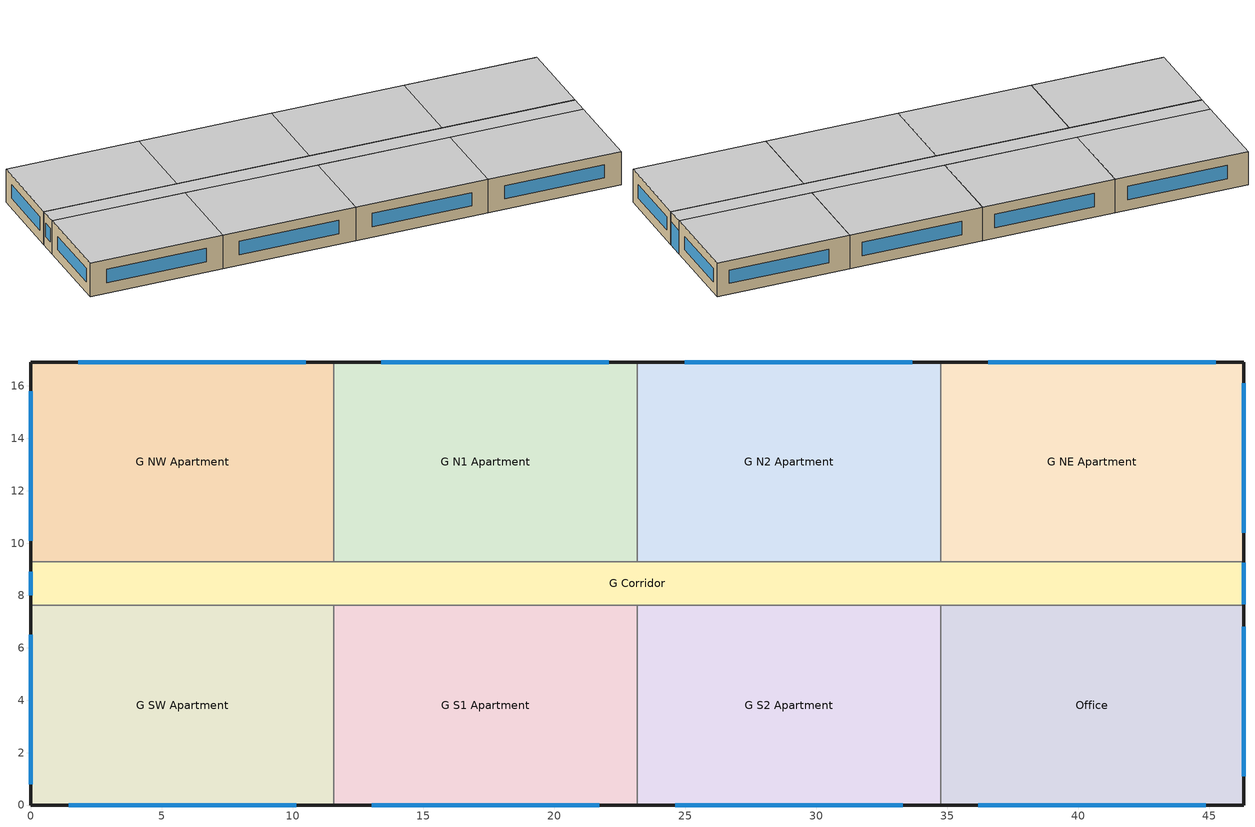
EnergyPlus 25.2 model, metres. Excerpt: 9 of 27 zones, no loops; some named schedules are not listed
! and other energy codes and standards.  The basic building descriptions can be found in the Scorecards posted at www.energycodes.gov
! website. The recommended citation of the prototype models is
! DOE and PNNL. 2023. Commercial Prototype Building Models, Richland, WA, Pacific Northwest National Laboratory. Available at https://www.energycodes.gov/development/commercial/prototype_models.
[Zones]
G SW Apartment
 floor ground (gGFloorSWA_Ffactor): 0,7.62 11.58,7.62 11.58,0 0,0 z0
 wall outside (res_ext_wall_grd): 0,7.62 0,0 11.58,0 z0:3.05
 wall to G Corridor (int_wall): 11.58,7.62 0,7.62 z0:3.05
 wall to G S1 Apartment (int_wall): 11.58,0 11.58,7.62 z0:3.05
 window (ResWindow_U_0.382_SHGC_0.353): 1.45,0 10.13,0 / 0,6.5 0,0.79 z0.95:2.17
 ceiling adiabatic (int_slab_ceiling): 11.58,0 11.58,7.62 0,7.62 0,0 z3.05
G NW Apartment
 floor ground (gGFloorNWA_Ffactor): 0,16.92 11.58,16.92 11.58,9.3 0,9.3 z0
 wall outside (res_ext_wall_grd): 11.58,16.92 0,16.92 0,9.3 z0:3.05
 wall to G Corridor (int_wall): 0,9.3 11.58,9.3 z0:3.05
 wall to G N1 Apartment (int_wall): 11.58,9.3 11.58,16.92 z0:3.05
 window (ResWindow_U_0.382_SHGC_0.353): 0,15.8 0,10.08 / 10.5,16.92 1.81,16.92 z0.95:2.17
 ceiling adiabatic (int_slab_ceiling): 11.58,9.3 11.58,16.92 0,16.92 0,9.3 z3.05
Office
 floor ground (gGFloorSEA_Ffactor): 34.75,7.62 46.33,7.62 46.33,0 34.75,0 z0
 wall outside (nonres_ext_wall_grd): 34.75,0 46.33,0 46.33,7.62 z0:3.05
 wall to G Corridor (int_wall): 46.33,7.62 34.75,7.62 z0:3.05
 window (NonresWindow_U_0.382_SHGC_0.353): 36.19,0 44.88,0 / 46.33,1.1 46.33,6.81 z0.95:2.17
 ceiling adiabatic (int_slab_ceiling): 46.33,0 46.33,7.62 34.75,7.62 34.75,0 z3.05
G NE Apartment
 floor ground (gGFloorNEA_Ffactor): 34.75,16.92 46.33,16.92 46.33,9.3 34.75,9.3 z0
 wall outside (res_ext_wall_grd): 46.33,9.3 46.33,16.92 34.75,16.92 z0:3.05
 wall to G Corridor (int_wall): 34.75,9.3 46.33,9.3 z0:3.05
 window (ResWindow_U_0.382_SHGC_0.353): 45.25,16.92 36.56,16.92 / 46.33,10.4 46.33,16.11 z0.95:2.17
 ceiling adiabatic (int_slab_ceiling): 46.33,9.3 46.33,16.92 34.75,16.92 34.75,9.3 z3.05
G N1 Apartment
 floor ground (gGFloorN1A_Ffactor): 11.58,16.92 23.16,16.92 23.16,9.3 11.58,9.3 z0
 wall outside (res_ext_wall_grd): 23.16,16.92 11.58,16.92 z0:3.05
 wall to G Corridor (int_wall): 11.58,9.3 23.16,9.3 z0:3.05
 wall to G N2 Apartment (int_wall): 23.16,9.3 23.16,16.92 z0:3.05
 window (ResWindow_U_0.382_SHGC_0.353): 22.08,16.92 13.4,16.92 z0.95:2.17
 ceiling adiabatic (int_slab_ceiling): 23.16,9.3 23.16,16.92 11.58,16.92 11.58,9.3 z3.05
G N2 Apartment
 floor ground (gGFloorN2A_Ffactor): 23.16,16.92 34.75,16.92 34.75,9.3 23.16,9.3 z0
 wall outside (res_ext_wall_grd): 34.75,16.92 23.16,16.92 z0:3.05
 wall to G Corridor (int_wall): 23.16,9.3 34.75,9.3 z0:3.05
 wall to G NE Apartment (int_wall): 34.75,9.3 34.75,16.92 z0:3.05
 window (ResWindow_U_0.382_SHGC_0.353): 33.66,16.92 24.98,16.92 z0.95:2.17
 ceiling adiabatic (int_slab_ceiling): 34.75,9.3 34.75,16.92 23.16,16.92 23.16,9.3 z3.05
G S1 Apartment
 floor ground (gGFloorS1A_Ffactor): 11.58,7.62 23.16,7.62 23.16,0 11.58,0 z0
 wall outside (res_ext_wall_grd): 11.58,0 23.16,0 z0:3.05
 wall to G Corridor (int_wall): 23.16,7.62 11.58,7.62 z0:3.05
 wall to G S2 Apartment (int_wall): 23.16,0 23.16,7.62 z0:3.05
 window (ResWindow_U_0.382_SHGC_0.353): 13.03,0 21.72,0 z0.95:2.17
 ceiling adiabatic (int_slab_ceiling): 23.16,0 23.16,7.62 11.58,7.62 11.58,0 z3.05
G S2 Apartment
 floor ground (gGFloorS2A_Ffactor): 23.16,7.62 34.75,7.62 34.75,0 23.16,0 z0
 wall outside (res_ext_wall_grd): 23.16,0 34.75,0 z0:3.05
 wall to G Corridor (int_wall): 34.75,7.62 23.16,7.62 z0:3.05
 wall to Office (int_wall): 34.75,0 34.75,7.62 z0:3.05
 window (ResWindow_U_0.382_SHGC_0.353): 24.61,0 33.3,0 z0.95:2.17
 ceiling adiabatic (int_slab_ceiling): 34.75,0 34.75,7.62 23.16,7.62 23.16,0 z3.05
G Corridor
 floor ground (gFloorC_Ffactor): 0,9.3 46.33,9.3 46.33,7.62 0,7.62 z0
 wall outside (nonres_ext_wall_grd): 0,9.3 0,7.62 / 46.33,7.62 46.33,9.3 z0:3.05
 window (NonresWindow_U_0.382_SHGC_0.353): 0,8.91 0,8 z0.95:2.17; 46.33,7.67 46.33,9.25 z0:2.13
 ceiling adiabatic (int_slab_ceiling): 46.33,7.62 46.33,9.3 0,9.3 0,7.62 z3.05
[Building]
ApartmentHighRise: North Axis {deg}=0; Terrain=City; Loads Convergence Tolerance Value {W}=0.04; Temperature Convergence Tolerance Value {deltaC}=0.2; Solar Distribution=FullInteriorAndExterior; Maximum Number of Warmup Days=25; Minimum Number of Warmup Days=6
[Site:Location]
Site:Location=Albuquerque.Intl.Sunport_NM_USA WMO=723650; Latitude {N+ S-}=35.04; Longitude {W- E+}=-106.62; Time Zone Relative to GMT {GMT+/-}=-7; Elevation {m}=1620
[SizingPeriod:DesignDay] Day of Month=21; Dry-Bulb Temperature Range Modifier Type=DefaultMultipliers; Humidity Condition Type=Wetbulb; Barometric Pressure {Pa}=83318; Rain {Yes/No}=No; Snow on ground {Yes/No}=No; Daylight Savings Time Indicator=No
Name | Month | Day Type | Maximum Dry-Bulb Temperature {C} | Daily Dry-Bulb Temperature Range {C} | Wetbulb at Maximum Dry-Bulb {C} | Wind Speed {m/s} design conditions vs. traditional 6.71 m/s (15 mph) | Wind Direction {Degrees; N=0, S=180} | Solar Model Indicator | Clearness {0.0 to 1.1} | Wind Speed {m/s} design conditions vs. traditional 3.35 m/s (7mph) | ASHRAE Clear Sky Optical Depth for Beam Irradiance (taub) | ASHRAE Clear Sky Optical Depth for Diffuse Irradiance (taud)
Albuquerque.Intl.Sunport_NM_USA Ann Htg 99.6% Condns DB | 12 | WinterDesignDay | -7.9 | 0 | -7.9 | 3.2 | 0 | ASHRAEClearSky | 0
Albuquerque.Intl.Sunport_NM_USA Ann Clg .4% Condns DB=>MWB | 7 | SummerDesignDay | 35.1 | 13.5 | 15.7 |  | 220 | ASHRAETau |  | 4.4 | 0.463 | 1.887
[Site:WaterMainsTemperature]
Calculation Method=CORRELATION; Annual average outdoor air temperature {C}=13.6333; Maximum difference in monthly average outdoor air temperatures {C}=23.5
[Site:GroundTemperature:FCfactorMethod]
January Ground Temperature {C}=13.7; February Ground Temperature {C}=7; March Ground Temperature {C}=2.1; April Ground Temperature {C}=2.6; May Ground Temperature {C}=4.3; June Ground Temperature {C}=8.8; July Ground Temperature {C}=13.9; August Ground Temperature {C}=17.8; September Ground Temperature {C}=23.2; October Ground Temperature {C}=25.6; November Ground Temperature {C}=24.1; December Ground Temperature {C}=20.5
[Material]
Name | Roughness | Thickness {m} | Conductivity {W/m-K} | Density {kg/m3} | Specific Heat {J/kg-K} | Thermal Absorptance | Solar Absorptance | Visible Absorptance | Absorptance:Thermal | Absorptance:Solar | Absorptance:Visible
Std Wood 6inch | MediumSmooth | 0.15 | 0.12 | 540 | 1210 | 0.9 | 0.7 | 0.7
F07 25mm stucco | Smooth | 0.0254 | 0.72 | 1856 | 840 | 0.9 | 0.7 | 0.7
G01 13mm gypsum board | Smooth | 0.0127 | 0.16 | 800 | 1090 |  |  |  | 0.9 | 0.7 | 0.5
G01 16mm gypsum board | MediumSmooth | 0.0159 | 0.16 | 800 | 1090
100mm Normalweight concrete floor | MediumRough | 0.1016 | 2.31 | 2322 | 832
[Material:NoMass]
CP02 CARPET PAD: VeryRough, 0.21648, 0.9, 0.7, 0.8
Nonres_Exterior_Wall_Insulation_grd; Res_Exterior_Wall_Insulation_grd: MediumSmooth, 1.3578, 0.9, 0.7, 0.7
[Construction]
InteriorFurnishings: Std Wood 6inch
int_wall: G01 13mm gypsum board, G01 13mm gypsum board
int_slab_ceiling: CP02 CARPET PAD, 100mm Normalweight concrete floor
nonres_ext_wall_grd: F07 25mm stucco, G01 16mm gypsum board, Nonres_Exterior_Wall_Insulation_grd, G01 16mm gypsum board
res_ext_wall_grd: F07 25mm stucco, G01 16mm gypsum board, Res_Exterior_Wall_Insulation_grd, G01 16mm gypsum board
NonresWindow_U_0.382_SHGC_0.353: Nonres Window Glazing Layer
ResWindow_U_0.382_SHGC_0.353: Res Window Glazing Layer
[WindowMaterial:SimpleGlazingSystem] U-Factor {W/m2-K}=2.1691; Solar Heat Gain Coefficient=0.353; Visible Transmittance=0.3883
Nonres Window Glazing Layer; Res Window Glazing Layer
[Construction:FfactorGroundFloor] F-Factor {W/m-K}=0.90012
Name | Area {m2} | PerimeterExposed {m}
gGFloorSWA_Ffactor; gGFloorNWA_Ffactor; gGFloorSEA_Ffactor; gGFloorNEA_Ffactor | 88.2487 | 19.2014
gGFloorN1A_Ffactor; gGFloorN2A_Ffactor; gGFloorS1A_Ffactor; gGFloorS2A_Ffactor | 88.2487 | 11.5818
gFloorC_Ffactor | 77.6585 | 3.3526
[Generator:PVWatts]
PV_module: PVWatts Version=5; DC System Capacity {W}=19836; Module Type=Premium; Array Type=FixedOpenRack; System Losses=0.113; Array Geometry Type=TiltAzimuth; Tilt Angle {deg}=0; Azimuth Angle {deg}=180
[ElectricLoadCenter:Generators]
PV_Generator: Generator 1=PV_module; Generator 1 Rated Electric Power Output {W}=19836; Generator 1 Availability Schedule=PV_SCH
[ElectricLoadCenter:Inverter:PVWatts]
PV_Inverter: DC to AC Size Ratio=1.2; Inverter Efficiency=0.96
[ElectricLoadCenter:Distribution]
Generator: Generator List=PV_Generator; Generator Operation Scheme Type=Baseload; Electrical Buss Type=DirectCurrentWithInverter; Inverter=PV_Inverter
[Zone] Type=1; Multiplier=1; Ceiling Height {m}=-9999; Volume {m3}=autocalculate; Floor Area {m2}=autocalculate; Part of Total Floor Area=Yes
G SW Apartment; G NW Apartment; Office; G NE Apartment; G N1 Apartment; G N2 Apartment; G S1 Apartment; G S2 Apartment; G Corridor
[InternalMass] Construction=InteriorFurnishings; Surface Area {m2}=88.2493
Name | Zone or ZoneList
G SW Apartment_InternalMass_1 | G SW Apartment
G NW Apartment_InternalMass_1 | G NW Apartment
Office_InternalMass_1 | Office
G NE Apartment_InternalMass_1 | G NE Apartment
G N1 Apartment_InternalMass_1 | G N1 Apartment
G N2 Apartment_InternalMass_1 | G N2 Apartment
G S1 Apartment_InternalMass_1 | G S1 Apartment
G S2 Apartment_InternalMass_1 | G S2 Apartment
[People] Activity Level Schedule=Activity Schedule
Name | Zone or ZoneList or Space or SpaceList | Number of People Schedule | Number of People Calculation Method | Number of People | Fraction Radiant | Sensible Heat Fraction | Floor Area per Person {m2/person}
G SW Apartment People | G SW Apartment | OCC_APT_SCH_WORKING_FAMILY | People | 2.5 | 0.5 | autocalculate
G NW Apartment People | G NW Apartment | OCC_APT_SCH_STAY_HOME_FAMILY | People | 2.5 | 0.3 | AUTOCALCULATE
Office People | Office | OCC_OFF_w_SB_SCH | Area/Person |  | 0.3 | AUTOCALCULATE | 18.5806
G NE Apartment People | G NE Apartment | OCC_APT_SCH_STAY_HOME_FAMILY | People | 2.5 | 0.3 | AUTOCALCULATE
G N1 Apartment People | G N1 Apartment | OCC_APT_SCH_STAY_HOME_FAMILY | People | 2.5 | 0.3 | AUTOCALCULATE
G N2 Apartment People | G N2 Apartment | OCC_APT_SCH_STAY_HOME_FAMILY | People | 2.5 | 0.3 | AUTOCALCULATE
G S1 Apartment People | G S1 Apartment | OCC_APT_SCH_WORKING_FAMILY | People | 2.5 | 0.3 | AUTOCALCULATE
G S2 Apartment People | G S2 Apartment | OCC_APT_SCH_WORKING_FAMILY | People | 2.5 | 0.3 | AUTOCALCULATE
G Corridor People | G Corridor | OCC_APT_SCH_CORRIDOR | People | 4.18 | 0.5 | autocalculate
[Lights] Design Level Calculation Method=Watts/Area; Return Air Fraction=0; Fraction Radiant=0.6; Fraction Visible=0.2; Fraction Replaceable=1; Return Air Fraction Calculated from Plenum Temperature=No
Name | Zone or ZoneList or Space or SpaceList | Schedule | Watts per Zone Floor Area {W/m2}
G SW Apartment_Lights_hardwired | G SW Apartment | ltg_sch_apartment_hardwired | 2.15278
G NW Apartment_Lights_hardwired | G NW Apartment | ltg_sch_apartment_hardwired | 2.15278
Office_Lights_hardwired | Office | ltg_sch_office | 6.87372
G NE Apartment_Lights_hardwired | G NE Apartment | ltg_sch_apartment_hardwired | 2.15278
G N1 Apartment_Lights_hardwired | G N1 Apartment | ltg_sch_apartment_hardwired | 2.15278
G N2 Apartment_Lights_hardwired | G N2 Apartment | ltg_sch_apartment_hardwired | 2.15278
G S1 Apartment_Lights_hardwired | G S1 Apartment | ltg_sch_apartment_hardwired | 2.15278
G S2 Apartment_Lights_hardwired | G S2 Apartment | ltg_sch_apartment_hardwired | 2.15278
G Corridor_Lights_hardwired | G Corridor | ltg_sch_corridor | 5.250897
G SW Apartment_Lights_plugin | G SW Apartment | ltg_sch_apartment_plugin | 0.96875
G NW Apartment_Lights_plugin | G NW Apartment | ltg_sch_apartment_plugin | 0.96875
G NE Apartment_Lights_plugin | G NE Apartment | ltg_sch_apartment_plugin | 0.96875
G N1 Apartment_Lights_plugin | G N1 Apartment | ltg_sch_apartment_plugin | 0.96875
G N2 Apartment_Lights_plugin | G N2 Apartment | ltg_sch_apartment_plugin | 0.96875
G S1 Apartment_Lights_plugin | G S1 Apartment | ltg_sch_apartment_plugin | 0.96875
G S2 Apartment_Lights_plugin | G S2 Apartment | ltg_sch_apartment_plugin | 0.96875
[ElectricEquipment] Design Level Calculation Method=Watts/Area; Watts per Zone Floor Area {W/m2}=6.67; Fraction Latent=0; Fraction Radiant=0.5; Fraction Lost=0
Name | Zone or ZoneList or Space or SpaceList | Schedule
G SW Apartment_Plug_GSW_Equip | G SW Apartment | EQP_APT_SCH
G NW Apartment_Plug_GNW_Equip | G NW Apartment | EQP_APT_SCH
Office_Plug_Office_Equip | Office | EQP_OFF_SCH
G NE Apartment_Plug_GNE_Equip | G NE Apartment | EQP_APT_SCH
G N1 Apartment_Plug_GN1_Equip | G N1 Apartment | EQP_APT_SCH
G N2 Apartment_Plug_GN2_Equip | G N2 Apartment | EQP_APT_SCH
G S1 Apartment_Plug_GS1_Equip | G S1 Apartment | EQP_APT_SCH
G S2 Apartment_Plug_GS2_Equip | G S2 Apartment | EQP_APT_SCH
[ZoneInfiltration:DesignFlowRate] Temperature Term Coefficient=0; Velocity Squared Term Coefficient=0
Name | Zone or ZoneList | Schedule | Design Flow Rate Calculation Method | Flow per Exterior Surface Area {m3/s-m2} | Constant Term Coefficient | Velocity Term Coefficient | Design Flow Rate {m3/s}
G SW Apartment_Infiltration | G SW Apartment | INF_APT_SCH | Flow/ExteriorWallArea | 0.000569572 | 0 | 0.224
G NW Apartment_Infiltration | G NW Apartment | INF_APT_SCH | Flow/ExteriorWallArea | 0.000569572 | 0 | 0.224
Office_Infiltration | Office | INF_APT_SCH | Flow/ExteriorWallArea | 0.000569572 | 0 | 0.224
G NE Apartment_Infiltration | G NE Apartment | INF_APT_SCH | Flow/ExteriorWallArea | 0.000569572 | 0 | 0.224
G N1 Apartment_Infiltration | G N1 Apartment | INF_APT_SCH | Flow/ExteriorWallArea | 0.000569572 | 0 | 0.224
G N2 Apartment_Infiltration | G N2 Apartment | INF_APT_SCH | Flow/ExteriorWallArea | 0.000569572 | 0 | 0.224
G S1 Apartment_Infiltration | G S1 Apartment | INF_APT_SCH | Flow/ExteriorWallArea | 0.000569572 | 0 | 0.224
G S2 Apartment_Infiltration | G S2 Apartment | INF_APT_SCH | Flow/ExteriorWallArea | 0.000569572 | 0 | 0.224
G Corridor_Infiltration | G Corridor | INF_APT_SCH | Flow/ExteriorWallArea | 0.000569572 | 0 | 0.224
Door_Infil_GC | G Corridor | INFIL_Door_Opening_SCH | Flow/Zone |  | 1 | 0 | 1.00808
[Exterior:Lights]
Facade Lighting: Schedule=Exterior_Lgt_ALWAYS_ON; Design Level {W}=6056.98; Control Option=AstronomicalClock
[EvaporativeFluidCooler:TwoSpeed]
Central Tower: High Fan Speed Air Flow Rate {m3/s}=autosize; High Fan Speed Fan Power {W}=autosize; Low Fan Speed Air Flow Rate {m3/s}=autocalculate; Low Fan Speed Fan Power {W}=autocalculate; Design Spray Water Flow Rate {m3/s}=0.002208; Performance Input Method=UFactorTimesAreaAndDesignWaterFlowRate; Heat Rejection Capacity and Nominal Capacity Sizing Ratio=1.25; Low Speed Standard Capacity Sizing Factor=0.5; High Fan Speed U-factor Times Area Value {W/K}=autosize; Low Fan Speed U-factor Times Area Value {W/K}=autocalculate; Low Fan Speed U-Factor Times Area Sizing Factor=0.6; Design Water Flow Rate {m3/s}=autosize; Low Speed User Specified Design Capacity Sizing Factor=0.5; High Speed Sizing Factor=1; Evaporation Loss Mode=SaturatedExit; Drift Loss Percent {percent}=0.008; Blowdown Calculation Mode=ConcentrationRatio; Blowdown Concentration Ratio=3
[ZoneVentilation:WindandStackOpenArea] Opening Area {m2}=0.1181; Opening Area Fraction Schedule=Sliding_Doors_Ventilation_Availability_SCH; Opening Effectiveness=autocalculate; Height Difference {m}=15.2393; Discharge Coefficient for Opening=autocalculate; Minimum Indoor Temperature {C}=18.89; Maximum Indoor Temperature {C}=25.56; Delta Temperature {deltaC}=-100; Minimum Outdoor Temperature {C}=15.56; Maximum Outdoor Temperature {C}=23.89; Maximum Wind Speed {m/s}=40
Name | Zone | Effective Angle {deg}
G SW Apartment Sliding Door Ventilation | G SW Apartment | 180
G NW Apartment Sliding Door Ventilation | G NW Apartment | 0
G NE Apartment Sliding Door Ventilation | G NE Apartment | 0
G N1 Apartment Sliding Door Ventilation | G N1 Apartment | 0
G N2 Apartment Sliding Door Ventilation | G N2 Apartment | 0
G S1 Apartment Sliding Door Ventilation | G S1 Apartment | 180
G S2 Apartment Sliding Door Ventilation | G S2 Apartment | 180
[Schedule:Compact]
OCC_APT_SCH_STAY_HOME_FAMILY; OCC_APT_SCH_CORRIDOR: Through: 12/31, For: AllDays, Until: 7:00, 1, Until: 8:00, 0.85, Until: 9:00, 0.39, Until: 16:00, 0.25, Until: 17:00, 0.3, Until: 18:00, 0.52, Until: 21:00, 0.87, Until: 24:00, 1
OCC_APT_SCH_WORKING_FAMILY: Through: 12/31, For: SummerDesignDay, Until: 24:00, 1, For: WinterDesignDay, Until: 24:00, 0, For: Weekday, Until: 8:00, 1, Until: 18:00, 0, Until: 24:00, 1, For: Weekend AllOtherDays, Until: 11:00, 1, Until: 15:00, 0.5, Until: 16:00, 0, Until: 24:00, 1
OCC_OFF_w_SB_SCH: Through: 12/31, For: Weekdays, Until: 01:00, 0, Until: 02:00, 0, Until: 03:00, 0, Until: 04:00, 0, Until: 05:00, 0, Until: 06:00, 0, Until: 07:00, 0, Until: 08:00, 0, Until: 09:00, 1, Until: 10:00, 1, Until: 11:00, 1, Until: 12:00, 1, Until: 13:00, 0, Until: 14:00, 1, Until: 15:00, 0, Until: 16:00, 1, Until: 17:00, 1, Until: 18:00, 0, Until: 19:00, 0, Until: 20:00, 0, Until: 21:00, 0, Until: 22:00, 0, Until: 23:00, 0, Until: 24:00, 0, For: AllOtherDays, Until: 01:00, 0, Until: 02:00, 0, Until: 03:00, 0, Until: 04:00, 0, Until: 05:00, 0, Until: 06:00, 0, Until: 07:00, 0, Until: 08:00, 0, Until: 09:00, 0, Until: 10:00, 0, Until: 11:00, 0, Until: 12:00, 0, Until: 13:00, 0, Until: 14:00, 0, Until: 15:00, 0, Until: 16:00, 0, Until: 17:00, 0, Until: 18:00, 0, Until: 19:00, 0, Until: 20:00, 0, Until: 21:00, 0, Until: 22:00, 0, Until: 23:00, 0, Until: 24:00, 0
Activity Schedule: Through: 12/31, For: AllDays, Until: 24:00, 95
[SCHEDULE:COMPACT]
ltg_sch_office: Through: 12/31, For: SummerDesignDay, Until: 24:00, 1, For: WinterDesignDay, Until: 24:00, 0, For: Weekdays, Until: 8:00, 0.12397, Until: 12:00, 0.61987, Until: 13:00, 0.551, Until: 17:00, 0.61987, Until: 24:00, 0.12397, For: Saturday, Until: 24:00, 0.12397, For: AllOtherDays, Until: 24:00, 0.12397
ltg_sch_corridor: Through: 12/31, For: SummerDesignDay, Until: 24:00, 1, For: WinterDesignDay, Until: 24:00, 0, For: Weekdays, Until: 24:00, 0.625, For: Saturday, Until: 24:00, 0.625, For: AllOtherDays, Until: 24:00, 0.625
ltg_sch_apartment_hardwired: Through: 12/31, For: SummerDesignDay, Until: 24:00, 1, For: WinterDesignDay, Until: 24:00, 0, For: Weekdays, Until: 4:00, 0.008145, Until: 5:00, 0.024444, Until: 6:00, 0.052956, Until: 7:00, 0.057033, Until: 8:00, 0.052956, Until: 9:00, 0.024444, Until: 15:00, 0.016299, Until: 16:00, 0.028512, Until: 17:00, 0.057033, Until: 18:00, 0.081477, Until: 19:00, 0.109989, Until: 21:00, 0.130365, Until: 22:00, 0.089622, Until: 23:00, 0.048888, Until: 24:00, 0.020367, For: Saturday, Until: 4:00, 0.008145, Until: 5:00, 0.024444, Until: 6:00, 0.052956, Until: 7:00, 0.057033, Until: 8:00, 0.052956, Until: 9:00, 0.024444, Until: 15:00, 0.016299, Until: 16:00, 0.028512, Until: 17:00, 0.057033, Until: 18:00, 0.081477, Until: 19:00, 0.109989, Until: 21:00, 0.130365, Until: 22:00, 0.089622, Until: 23:00, 0.048888, Until: 24:00, 0.020367, For: AllOtherDays, Until: 4:00, 0.008145, Until: 5:00, 0.024444, Until: 6:00, 0.052956, Until: 7:00, 0.057033, Until: 8:00, 0.052956, Until: 9:00, 0.024444, Until: 15:00, 0.016299, Until: 16:00, 0.028512, Until: 17:00, 0.057033, Until: 18:00, 0.081477, Until: 19:00, 0.109989, Until: 21:00, 0.130365, Until: 22:00, 0.089622, Until: 23:00, 0.048888, Until: 24:00, 0.020367
ltg_sch_apartment_plugin: Through: 12/31, For: SummerDesignDay, Until: 24:00, 1, For: WinterDesignDay, Until: 24:00, 0, For: Weekdays, Until: 4:00, 0.010188, Until: 5:00, 0.030555, Until: 6:00, 0.066195, Until: 7:00, 0.071289, Until: 8:00, 0.066195, Until: 9:00, 0.030555, Until: 15:00, 0.020367, Until: 16:00, 0.035649, Until: 17:00, 0.071289, Until: 18:00, 0.101844, Until: 19:00, 0.137493, Until: 21:00, 0.162954, Until: 22:00, 0.112032, Until: 23:00, 0.06111, Until: 24:00, 0.025461, For: Saturday, Until: 4:00, 0.010188, Until: 5:00, 0.030555, Until: 6:00, 0.066195, Until: 7:00, 0.071289, Until: 8:00, 0.066195, Until: 9:00, 0.030555, Until: 15:00, 0.020367, Until: 16:00, 0.035649, Until: 17:00, 0.071289, Until: 18:00, 0.101844, Until: 19:00, 0.137493, Until: 21:00, 0.162954, Until: 22:00, 0.112032, Until: 23:00, 0.06111, Until: 24:00, 0.025461, For: AllOtherDays, Until: 4:00, 0.010188, Until: 5:00, 0.030555, Until: 6:00, 0.066195, Until: 7:00, 0.071289, Until: 8:00, 0.066195, Until: 9:00, 0.030555, Until: 15:00, 0.020367, Until: 16:00, 0.035649, Until: 17:00, 0.071289, Until: 18:00, 0.101844, Until: 19:00, 0.137493, Until: 21:00, 0.162954, Until: 22:00, 0.112032, Until: 23:00, 0.06111, Until: 24:00, 0.025461
